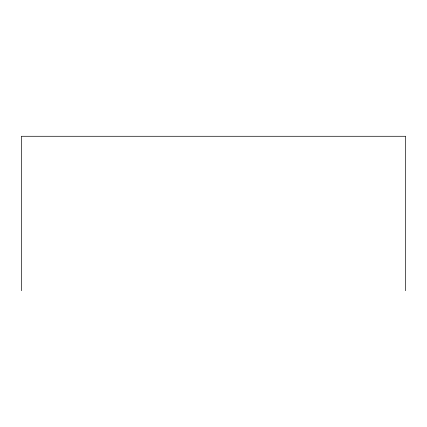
<?xml version="1.0" encoding="UTF-8"?>
<svg xmlns="http://www.w3.org/2000/svg" width="427" height="427" viewBox="0 0 427 427"><rect width="100%" height="100%" fill="white"/><g stroke="black" fill="none" stroke-linecap="round" stroke-linejoin="round"><path stroke-width="0.64" d="M405.65 290.718L405.65 136.282L21.35 136.282L21.35 290.718"/></g></svg>
